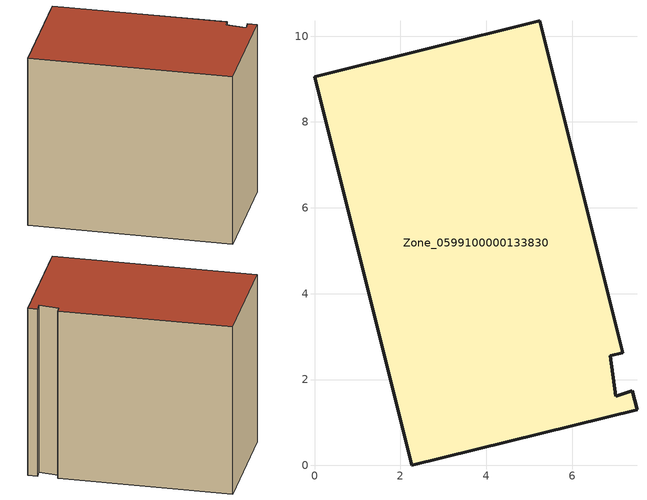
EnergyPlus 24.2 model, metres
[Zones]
Zone_0599100000133830
 floor ground (C_G): 6.89,2.55 7.02,1.61 7.4,1.74 7.51,1.3 2.27,0 0,9.06 5.25,10.36 7.18,2.63 z0
 wall outside (C_F): 2.27,0 7.51,1.3 7.4,1.74 7.02,1.61 6.89,2.55 7.18,2.63 5.25,10.36 0,9.06 2.27,0 z0:8.3
 roof outside (C_R): 7.18,2.63 5.25,10.36 0,9.06 2.27,0 7.51,1.3 7.4,1.74 7.02,1.61 6.89,2.55 z8.3
[BUILDING]
Pand.0599100000133830: North Axis=0; Terrain=City; Loads Convergence Tolerance Value=0.04; Temperature Convergence Tolerance Value=0.4; Solar Distribution=FullExterior; Maximum Number of Warmup Days=25; Minimum Number of Warmup Days=1
[Site:Location]
Rotterdam.The.Hague.AP_ZH_NLD Design_Conditions: Latitude=51.96; Longitude=4.45; Time Zone=1; Elevation=-4.5
[SITE:GROUNDTEMPERATURE:BUILDINGSURFACE]
18, 18, 18, 18, 18, 18, 18, 18, 18, 18, 18, 18
[MATERIAL] Thermal Absorptance=0.9; Solar Absorptance=0.7; Visible Absorptance=0.7
Name | Roughness | Thickness | Conductivity | Density | Specific Heat
G.TC.1975-1991 | MediumSmooth | 0.15 | 0.288461 | 540 | 1210
F.TC.1975-1991 | Rough | 0.3 | 0.230769 | 1920 | 840
R.TC.1975-1991 | MediumRough | 0.2 | 0.153846 | 1500 | 1000
[CONSTRUCTION]
C_G: G.TC.1975-1991
C_F: F.TC.1975-1991
C_R: R.TC.1975-1991
[ZONE]
Zone_0599100000133830: Type=1; Multiplier=1; Ceiling Height=Autocalculate; Volume=Autocalculate; Floor Area=autocalculate; Part of Total Floor Area=Yes
[ZONEINFILTRATION:DESIGNFLOWRATE]
Infil_Zone_0599100000133830: Zone or ZoneList or Space or SpaceList=Zone_0599100000133830; Schedule=AlwaysOn; Design Flow Rate Calculation Method=Flow/Area; Flow Rate per Floor Area=0.003; Constant Term Coefficient=1; Temperature Term Coefficient=0; Velocity Term Coefficient=0; Velocity Squared Term Coefficient=0
[HVACTEMPLATE:ZONE:IDEALLOADSAIRSYSTEM]
Zone_0599100000133830: Maximum Heating Supply Air Temperature=50; Minimum Cooling Supply Air Temperature=13; Maximum Heating Supply Air Humidity Ratio=0.0156; Minimum Cooling Supply Air Humidity Ratio=0.0077; Heating Limit=NoLimit; Cooling Limit=NoLimit; Dehumidification Control Type=ConstantSensibleHeatRatio; Cooling Sensible Heat Ratio=0.7; Dehumidification Setpoint=60; Humidification Control Type=None; Humidification Setpoint=30; Outdoor Air Method=None; Outdoor Air Flow Rate per Person=0.00944; Outdoor Air Flow Rate per Zone Floor Area=0; Outdoor Air Flow Rate per Zone=0; Demand Controlled Ventilation Type=None; Outdoor Air Economizer Type=NoEconomizer; Heat Recovery Type=None; Sensible Heat Recovery Effectiveness=0.7; Latent Heat Recovery Effectiveness=0.65
[ZONECONTROL:THERMOSTAT]
ThermostatControl_Zone_0599100000133830: Zone or ZoneList=Zone_0599100000133830; Control Type Schedule=DualSetpointControlType; Control 1=Thermostat_Zone_0599100000133830; Temperature Difference Between Cutout And Setpoint=0
[THERMOSTATSETPOINT:DUALSETPOINT]
Thermostat_Zone_0599100000133830: Heating Setpoint Temperature Schedule=HeatingSetpoint_Zone_0599100000133830; Cooling Setpoint Temperature Schedule=CoolingSetpoint_Zone_0599100000133830
[SCHEDULE:COMPACT]
HeatingSetpoint_Zone_0599100000133830: Through: 12/31, For: AllDays, Until: 24:00, 21
CoolingSetpoint_Zone_0599100000133830: Through: 12/31, For: AllDays, Until: 24:00, 24
DualSetpointControlType: Through: 12/31, For: AllDays, Until: 24:00, 4
AlwaysOn: Through: 12/31, For: AllDays, Until: 24:00, 1
